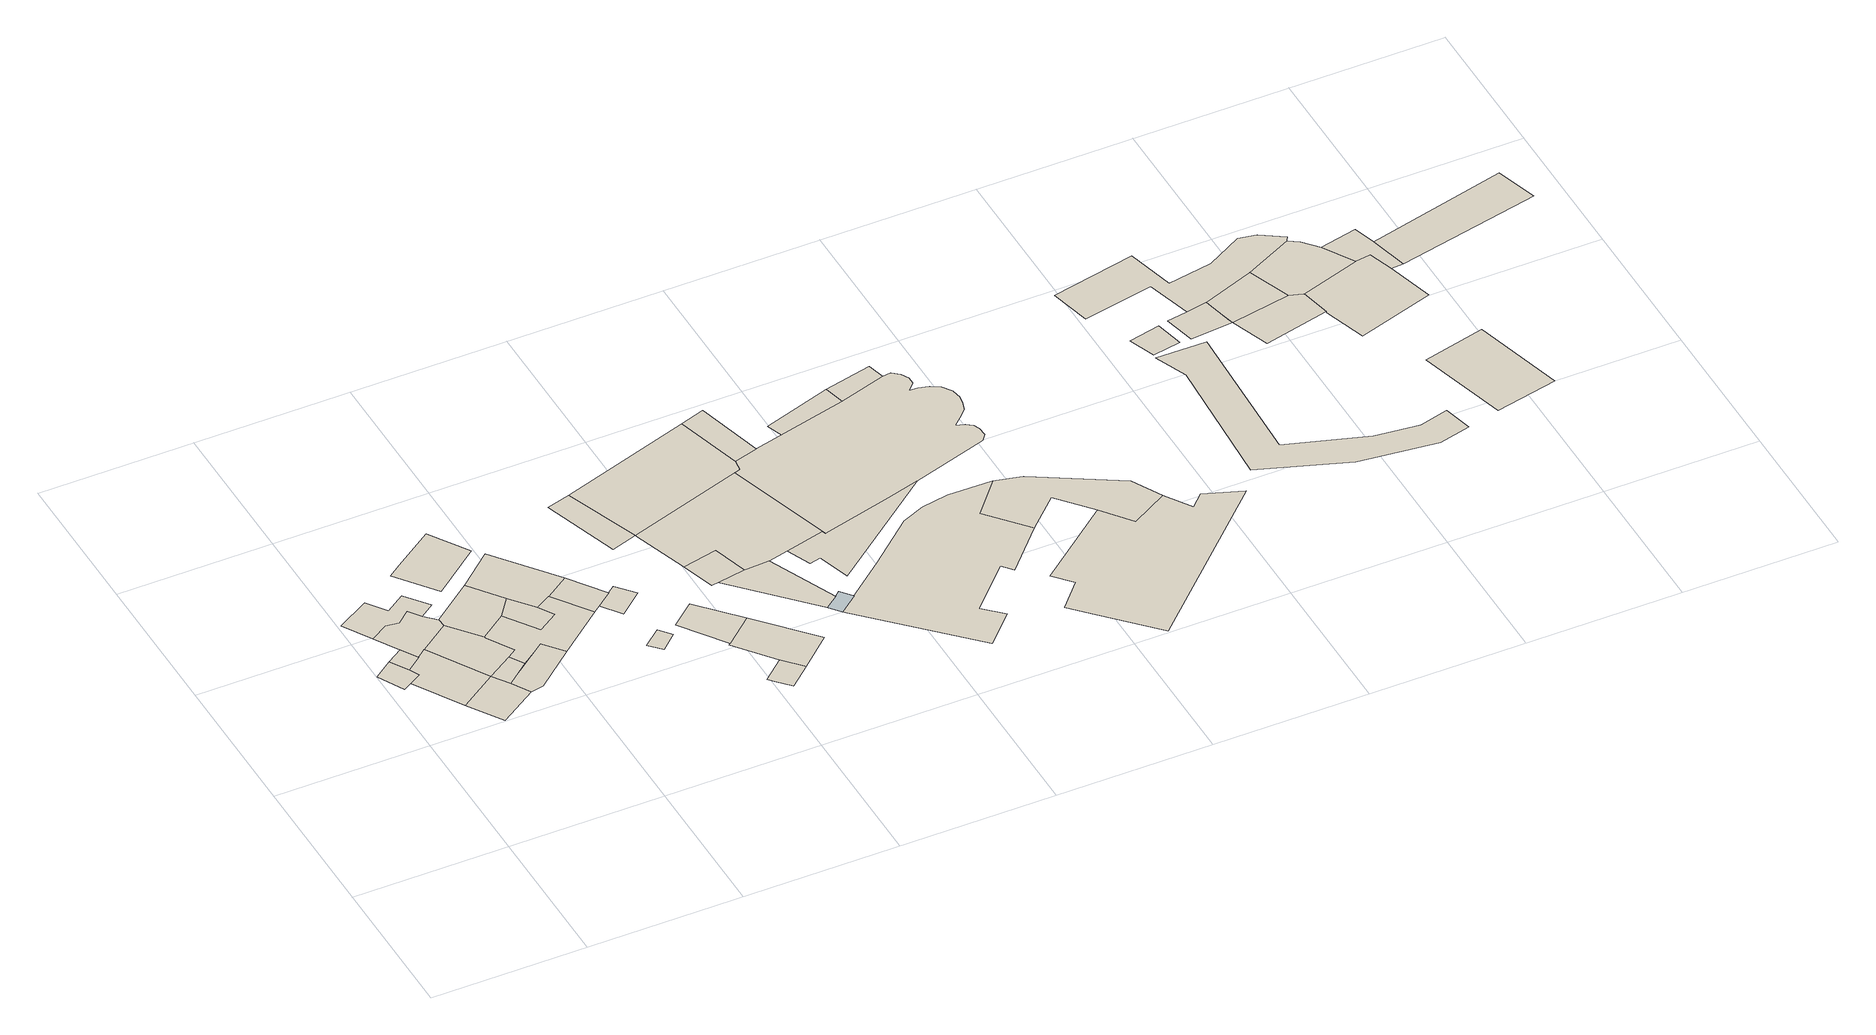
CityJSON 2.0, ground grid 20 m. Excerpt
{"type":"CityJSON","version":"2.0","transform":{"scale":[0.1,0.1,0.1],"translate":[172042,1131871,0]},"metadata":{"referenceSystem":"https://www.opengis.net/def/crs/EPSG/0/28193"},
"CityObjects":{
"building1":{"type":"Building","attributes":{"time":{"estimatedStart":{"year":1841},"estimatedEnd":{"year":1938}},"material":{"value":"dressed stone","sources":[{"name":"Amiran Atlas, sheet 11, map 4.2","type":"Secondary cartographic source"}],"paradata":{"author":"Beatrice Vaienti","date":"29-05-2023","version":0}},"numberOfFloors":{"value":"3","sources":[{"name":"Amiran Atlas, sheet 12, map 4.3","type":"Secondary cartographic source"}],"paradata":{"type":"user","author":"Beatrice Vaienti","date":"29-05-2023","comments":"In the atlas the value is \"1-3\", we have chosen a random value between 1 and 3 assigning a higher probability to 1 and 2 floors, respectively p=[0.35,0.35,0.3] for 1, 2, 3 floors","version":0}},"roof":{"type":{"value":"hip","paradata":{"type":"user","author":"Beatrice Vaienti","date":"29-05-2023","comments":"In the Atlas the value is reported is 'gabled (tiles)', however it is not clear whether it refers to a hip or a gable roof. Therefore we assigned a random value between the two.","version":0}}},"updatedGeometry":true},"geometry":[{"type":"MultiSurface","lod":"0","boundaries":[[[0,1,2,3,4,5]]]}]},
"building2":{"type":"Building","attributes":{"time":{"estimatedStart":{"year":1841},"estimatedEnd":{"year":1938}},"material":{"value":"dressed stone","sources":[{"name":"Amiran Atlas, sheet 11, map 4.2","type":"Secondary cartographic source"}],"paradata":{"author":"Beatrice Vaienti","date":"29-05-2023","version":0}},"numberOfFloors":{"value":"2","sources":[{"name":"Amiran Atlas, sheet 12, map 4.3","type":"Secondary cartographic source"}],"paradata":{"type":"user","author":"Beatrice Vaienti","date":"29-05-2023","comments":"In the atlas the value is \"1-3\", we have chosen a random value between 1 and 3 assigning a higher probability to 1 and 2 floors, respectively p=[0.35,0.35,0.3] for 1, 2, 3 floors","version":0}},"roof":{"type":{"value":"hip","paradata":{"type":"user","author":"Beatrice Vaienti","date":"29-05-2023","comments":"In the Atlas the value is reported is 'gabled (tiles)', however it is not clear whether it refers to a hip or a gable roof. Therefore we assigned a random value between the two.","version":0}}},"updatedGeometry":true},"geometry":[{"type":"MultiSurface","lod":"0","boundaries":[[[6,0,5,7]]]}]},
"building3":{"type":"Building","attributes":{"time":{"estimatedStart":{"year":1841},"estimatedEnd":{"year":1938}},"material":{"value":"dressed stone","sources":[{"name":"Amiran Atlas, sheet 11, map 4.2","type":"Secondary cartographic source"}],"paradata":{"author":"Beatrice Vaienti","date":"29-05-2023","version":0}},"numberOfFloors":{"value":"1","sources":[{"name":"Amiran Atlas, sheet 12, map 4.3","type":"Secondary cartographic source"}],"paradata":{"type":"user","author":"Beatrice Vaienti","date":"29-05-2023","comments":"In the atlas the value is \"1-3\", we have chosen a random value between 1 and 3 assigning a higher probability to 1 and 2 floors, respectively p=[0.35,0.35,0.3] for 1, 2, 3 floors","version":0}},"roof":{"type":{"value":"flat","paradata":{"type":"user","author":"Beatrice Vaienti","date":"29-05-2023","version":0}}},"updatedGeometry":true},"geometry":[{"type":"MultiSurface","lod":"0","boundaries":[[[3,8,9,10,7,5,4]]]}]},
"building4":{"type":"Building","attributes":{"time":{"estimatedStart":{"year":1841},"estimatedEnd":{"year":1938}},"material":{"value":"dressed stone","sources":[{"name":"Amiran Atlas, sheet 11, map 4.2","type":"Secondary cartographic source"}],"paradata":{"author":"Beatrice Vaienti","date":"29-05-2023","version":0}},"numberOfFloors":{"value":"1","sources":[{"name":"Amiran Atlas, sheet 12, map 4.3","type":"Secondary cartographic source"}],"paradata":{"type":"user","author":"Beatrice Vaienti","date":"29-05-2023","comments":"In the atlas the value is \"1-3\", we have chosen a random value between 1 and 3 assigning a higher probability to 1 and 2 floors, respectively p=[0.35,0.35,0.3] for 1, 2, 3 floors","version":0}},"roof":{"type":{"value":"domed","paradata":{"type":"user","author":"Beatrice Vaienti","date":"29-05-2023","version":0}}},"updatedGeometry":true},"geometry":[{"type":"MultiSurface","lod":"0","boundaries":[[[11,12,9,8,13]]]}]},
"building5":{"type":"Building","attributes":{"time":{"estimatedStart":{"year":1841},"estimatedEnd":{"year":1938}},"material":{"value":"dressed stone","sources":[{"name":"Amiran Atlas, sheet 11, map 4.2","type":"Secondary cartographic source"}],"paradata":{"author":"Beatrice Vaienti","date":"29-05-2023","version":0}},"numberOfFloors":{"value":"2","sources":[{"name":"Amiran Atlas, sheet 12, map 4.3","type":"Secondary cartographic source"}],"paradata":{"type":"user","author":"Beatrice Vaienti","date":"29-05-2023","comments":"In the atlas the value is \"1-3\", we have chosen a random value between 1 and 3 assigning a higher probability to 1 and 2 floors, respectively p=[0.35,0.35,0.3] for 1, 2, 3 floors","version":0}},"roof":{"type":{"value":"flat","paradata":{"type":"user","author":"Beatrice Vaienti","date":"29-05-2023","version":0}}},"updatedGeometry":true},"geometry":[{"type":"MultiSurface","lod":"0","boundaries":[[[14,15,6,7,10,16,17,18,19,20]]]}]},
"building6":{"type":"Building","attributes":{"time":{"estimatedStart":{"year":1841},"estimatedEnd":{"year":1938}},"material":{"value":"dressed stone","sources":[{"name":"Amiran Atlas, sheet 11, map 4.2","type":"Secondary cartographic source"}],"paradata":{"author":"Beatrice Vaienti","date":"29-05-2023","version":0}},"numberOfFloors":{"value":"3","sources":[{"name":"Amiran Atlas, sheet 12, map 4.3","type":"Secondary cartographic source"}],"paradata":{"type":"user","author":"Beatrice Vaienti","date":"29-05-2023","comments":"In the atlas the value is \"1-3\", we have chosen a random value between 1 and 3 assigning a higher probability to 1 and 2 floors, respectively p=[0.35,0.35,0.3] for 1, 2, 3 floors","version":0}},"roof":{"type":{"value":"flat","paradata":{"type":"user","author":"Beatrice Vaienti","date":"29-05-2023","version":0}}},"updatedGeometry":true},"geometry":[{"type":"MultiSurface","lod":"0","boundaries":[[[14,20,19,18,21,22,23,24,25,15]]]}]},
"building7":{"type":"Building","attributes":{"time":{"estimatedStart":{"year":1841},"estimatedEnd":{"year":1938}},"material":{"value":"dressed stone","sources":[{"name":"Amiran Atlas, sheet 11, map 4.2","type":"Secondary cartographic source"}],"paradata":{"author":"Beatrice Vaienti","date":"29-05-2023","version":0}},"numberOfFloors":{"value":"1","sources":[{"name":"Amiran Atlas, sheet 12, map 4.3","type":"Secondary cartographic source"}],"paradata":{"type":"user","author":"Beatrice Vaienti","date":"29-05-2023","comments":"In the atlas the value is \"1-3\", we have chosen a random value between 1 and 3 assigning a higher probability to 1 and 2 floors, respectively p=[0.35,0.35,0.3] for 1, 2, 3 floors","version":0}},"roof":{"type":{"value":"flat","paradata":{"type":"user","author":"Beatrice Vaienti","date":"29-05-2023","version":0}}},"updatedGeometry":true},"geometry":[{"type":"MultiSurface","lod":"0","boundaries":[[[26,16,10,9,27,28,29]]]}]},
"building8":{"type":"Building","attributes":{"time":{"estimatedStart":{"year":1841},"estimatedEnd":{"year":1938}},"material":{"value":"dressed stone","sources":[{"name":"Amiran Atlas, sheet 11, map 4.2","type":"Secondary cartographic source"}],"paradata":{"author":"Beatrice Vaienti","date":"29-05-2023","version":0}},"numberOfFloors":{"value":"2","sources":[{"name":"Amiran Atlas, sheet 12, map 4.3","type":"Secondary cartographic source"}],"paradata":{"type":"user","author":"Beatrice Vaienti","date":"29-05-2023","comments":"In the atlas the value is \"1-3\", we have chosen a random value between 1 and 3 assigning a higher probability to 1 and 2 floors, respectively p=[0.35,0.35,0.3] for 1, 2, 3 floors","version":0}},"roof":{"type":{"value":"gable","paradata":{"type":"user","author":"Beatrice Vaienti","date":"29-05-2023","comments":"In the Atlas the value is reported is 'gabled (tiles)', however it is not clear whether it refers to a hip or a gable roof. Therefore we assigned a random value between the two.","version":0}}},"updatedGeometry":true},"geometry":[{"type":"MultiSurface","lod":"0","boundaries":[[[27,9,12,30]]]}]},
"building9":{"type":"Building","attributes":{"time":{"estimatedStart":{"year":1841},"estimatedEnd":{"year":1938}},"material":{"value":"dressed stone","sources":[{"name":"Amiran Atlas, sheet 11, map 4.2","type":"Secondary cartographic source"}],"paradata":{"author":"Beatrice Vaienti","date":"29-05-2023","version":0}},"numberOfFloors":{"value":"3","sources":[{"name":"Amiran Atlas, sheet 12, map 4.3","type":"Secondary cartographic source"}],"paradata":{"type":"user","author":"Beatrice Vaienti","date":"29-05-2023","comments":"In the atlas the value is \"1-3\", we have chosen a random value between 1 and 3 assigning a higher probability to 1 and 2 floors, respectively p=[0.35,0.35,0.3] for 1, 2, 3 floors","version":0}},"roof":{"type":{"value":"flat","paradata":{"type":"user","author":"Beatrice Vaienti","date":"29-05-2023","version":0}}},"updatedGeometry":true},"geometry":[{"type":"MultiSurface","lod":"0","boundaries":[[[31,12,11,32,33]]]}]},
"building10":{"type":"Building","attributes":{"time":{"estimatedStart":{"year":1841},"estimatedEnd":{"year":1938}},"material":{"value":"dressed stone","sources":[{"name":"Amiran Atlas, sheet 11, map 4.2","type":"Secondary cartographic source"}],"paradata":{"author":"Beatrice Vaienti","date":"29-05-2023","version":0}},"numberOfFloors":{"value":"3","sources":[{"name":"Amiran Atlas, sheet 12, map 4.3","type":"Secondary cartographic source"}],"paradata":{"type":"user","author":"Beatrice Vaienti","date":"29-05-2023","comments":"In the atlas the value is \"1-3\", we have chosen a random value between 1 and 3 assigning a higher probability to 1 and 2 floors, respectively p=[0.35,0.35,0.3] for 1, 2, 3 floors","version":0}},"roof":{"type":{"value":"flat","paradata":{"type":"user","author":"Beatrice Vaienti","date":"29-05-2023","version":0}}},"updatedGeometry":true},"geometry":[{"type":"MultiSurface","lod":"0","boundaries":[[[26,34,35,36,17,16]]]}]},
"building11":{"type":"Building","attributes":{"time":{"estimatedStart":{"year":1841},"estimatedEnd":{"year":1938}},"material":{"value":"dressed stone","sources":[{"name":"Amiran Atlas, sheet 11, map 4.2","type":"Secondary cartographic source"}],"paradata":{"author":"Beatrice Vaienti","date":"29-05-2023","version":0}},"numberOfFloors":{"value":"1","sources":[{"name":"Amiran Atlas, sheet 12, map 4.3","type":"Secondary cartographic source"}],"paradata":{"type":"user","author":"Beatrice Vaienti","date":"29-05-2023","comments":"In the atlas the value is \"1-3\", we have chosen a random value between 1 and 3 assigning a higher probability to 1 and 2 floors, respectively p=[0.35,0.35,0.3] for 1, 2, 3 floors","version":0}},"roof":{"type":{"value":"flat","paradata":{"type":"user","author":"Beatrice Vaienti","date":"29-05-2023","version":0}}},"updatedGeometry":true},"geometry":[{"type":"MultiSurface","lod":"0","boundaries":[[[37,38,39,40,41]]]}]},
"building12":{"type":"Building","attributes":{"time":{"estimatedStart":{"year":1841},"estimatedEnd":{"year":1938}},"material":{"value":"dressed stone","sources":[{"name":"Amiran Atlas, sheet 11, map 4.2","type":"Secondary cartographic source"}],"paradata":{"author":"Beatrice Vaienti","date":"29-05-2023","version":0}},"numberOfFloors":{"value":"3","sources":[{"name":"Amiran Atlas, sheet 12, map 4.3","type":"Secondary cartographic source"}],"paradata":{"type":"user","author":"Beatrice Vaienti","date":"29-05-2023","comments":"In the atlas the value is \"1-3\", we have chosen a random value between 1 and 3 assigning a higher probability to 1 and 2 floors, respectively p=[0.35,0.35,0.3] for 1, 2, 3 floors","version":0}},"roof":{"type":{"value":"flat","paradata":{"type":"user","author":"Beatrice Vaienti","date":"29-05-2023","version":0}}},"updatedGeometry":true},"geometry":[{"type":"MultiSurface","lod":"0","boundaries":[[[42,43,34,26,29,28,27,30,31,33,44,45,46]]]}]},
"building13":{"type":"Building","attributes":{"time":{"estimatedStart":{"year":1841},"estimatedEnd":{"year":1938}},"material":{"value":"dressed stone","sources":[{"name":"Amiran Atlas, sheet 11, map 4.2","type":"Secondary cartographic source"}],"paradata":{"author":"Beatrice Vaienti","date":"29-05-2023","version":0}},"numberOfFloors":{"value":"3","sources":[{"name":"Amiran Atlas, sheet 12, map 4.3","type":"Secondary cartographic source"}],"paradata":{"type":"user","author":"Beatrice Vaienti","date":"29-05-2023","comments":"In the atlas the value is \"1-3\", we have chosen a random value between 1 and 3 assigning a higher probability to 1 and 2 floors, respectively p=[0.35,0.35,0.3] for 1, 2, 3 floors","version":0}},"roof":{"type":{"value":"gable","paradata":{"type":"user","author":"Beatrice Vaienti","date":"29-05-2023","comments":"In the Atlas the value is reported is 'gabled (tiles)', however it is not clear whether it refers to a hip or a gable roof. Therefore we assigned a random value between the two.","version":0}}},"updatedGeometry":true},"geometry":[{"type":"MultiSurface","lod":"0","boundaries":[[[46,35,34,43,42]]]}]},
"building14":{"type":"Building","attributes":{"time":{"estimatedStart":{"year":1841},"estimatedEnd":{"year":1938}},"material":{"value":"dressed stone","sources":[{"name":"Amiran Atlas, sheet 11, map 4.2","type":"Secondary cartographic source"}],"paradata":{"author":"Beatrice Vaienti","date":"29-05-2023","version":0}},"numberOfFloors":{"value":"3","sources":[{"name":"Amiran Atlas, sheet 12, map 4.3","type":"Secondary cartographic source"}],"paradata":{"type":"user","author":"Beatrice Vaienti","date":"29-05-2023","comments":"In the atlas the value is \"1-3\", we have chosen a random value between 1 and 3 assigning a higher probability to 1 and 2 floors, respectively p=[0.35,0.35,0.3] for 1, 2, 3 floors","version":0}},"roof":{"type":{"value":"gable","paradata":{"type":"user","author":"Beatrice Vaienti","date":"29-05-2023","comments":"In the Atlas the value is reported is 'gabled (tiles)', however it is not clear whether it refers to a hip or a gable roof. Therefore we assigned a random value between the two.","version":0}}},"updatedGeometry":true},"geometry":[{"type":"MultiSurface","lod":"0","boundaries":[[[45,47,48,36,35,46]]]}]},
"building15":{"type":"Building","attributes":{"time":{"estimatedStart":{"year":1841},"estimatedEnd":{"year":1938}},"material":{"value":"dressed stone","sources":[{"name":"Amiran Atlas, sheet 11, map 4.2","type":"Secondary cartographic source"}],"paradata":{"author":"Beatrice Vaienti","date":"29-05-2023","version":0}},"numberOfFloors":{"value":"1","sources":[{"name":"Amiran Atlas, sheet 12, map 4.3","type":"Secondary cartographic source"}],"paradata":{"type":"user","author":"Beatrice Vaienti","date":"29-05-2023","comments":"In the atlas the value is \"1-3\", we have chosen a random value between 1 and 3 assigning a higher probability to 1 and 2 floors, respectively p=[0.35,0.35,0.3] for 1, 2, 3 floors","version":0}},"roof":{"type":{"value":"domed","paradata":{"type":"user","author":"Beatrice Vaienti","date":"29-05-2023","version":0}}},"updatedGeometry":true},"geometry":[{"type":"MultiSurface","lod":"0","boundaries":[[[47,45,44,49]]]}]},
"building16":{"type":"Building","attributes":{"time":{"estimatedStart":{"year":1841},"estimatedEnd":{"year":1938}},"material":{"value":"dressed stone","sources":[{"name":"Amiran Atlas, sheet 11, map 4.2","type":"Secondary cartographic source"}],"paradata":{"author":"Beatrice Vaienti","date":"29-05-2023","version":0}},"numberOfFloors":{"value":"2","sources":[{"name":"Amiran Atlas, sheet 12, map 4.3","type":"Secondary cartographic source"}],"paradata":{"type":"user","author":"Beatrice Vaienti","date":"29-05-2023","comments":"In the atlas the value is \"1-3\", we have chosen a random value between 1 and 3 assigning a higher probability to 1 and 2 floors, respectively p=[0.35,0.35,0.3] for 1, 2, 3 floors","version":0}},"roof":{"type":{"value":"domed","paradata":{"type":"user","author":"Beatrice Vaienti","date":"29-05-2023","version":0}}},"updatedGeometry":true},"geometry":[{"type":"MultiSurface","lod":"0","boundaries":[[[50,51,52,53]]]}]},
"building17":{"type":"Building","attributes":{"time":{"estimatedStart":{"year":1841},"estimatedEnd":{"year":1938}},"material":{"value":"dressed stone","sources":[{"name":"Amiran Atlas, sheet 11, map 4.2","type":"Secondary cartographic source"}],"paradata":{"author":"Beatrice Vaienti","date":"29-05-2023","version":0}},"numberOfFloors":{"value":"3","sources":[{"name":"Amiran Atlas, sheet 12, map 4.3","type":"Secondary cartographic source"}],"paradata":{"type":"user","author":"Beatrice Vaienti","date":"29-05-2023","comments":"In the atlas the value is \"1-3\", we have chosen a random value between 1 and 3 assigning a higher probability to 1 and 2 floors, respectively p=[0.35,0.35,0.3] for 1, 2, 3 floors","version":0}},"roof":{"type":{"value":"domed","paradata":{"type":"user","author":"Beatrice Vaienti","date":"29-05-2023","version":0}}},"updatedGeometry":true},"geometry":[{"type":"MultiSurface","lod":"0","boundaries":[[[54,49,55,56,57]]]}]},
"building18":{"type":"Building","attributes":{"time":{"estimatedStart":{"year":1841},"estimatedEnd":{"year":1938}},"material":{"value":"dressed stone","sources":[{"name":"Amiran Atlas, sheet 11, map 4.2","type":"Secondary cartographic source"}],"paradata":{"author":"Beatrice Vaienti","date":"29-05-2023","version":0}},"numberOfFloors":{"value":"1","sources":[{"name":"Amiran Atlas, sheet 12, map 4.3","type":"Secondary cartographic source"}],"paradata":{"type":"user","author":"Beatrice Vaienti","date":"29-05-2023","comments":"In the atlas the value is \"1-3\", we have chosen a random value between 1 and 3 assigning a higher probability to 1 and 2 floors, respectively p=[0.35,0.35,0.3] for 1, 2, 3 floors","version":0}},"roof":{"type":{"value":"domed","paradata":{"type":"user","author":"Beatrice Vaienti","date":"29-05-2023","version":0}}},"updatedGeometry":true},"geometry":[{"type":"MultiSurface","lod":"0","boundaries":[[[58,59,60,61]]]}]},
"building19":{"type":"Building","attributes":{"time":{"estimatedStart":{"year":1841},"estimatedEnd":{"year":1938}},"material":{"value":"dressed stone","sources":[{"name":"Amiran Atlas, sheet 11, map 4.2","type":"Secondary cartographic source"}],"paradata":{"author":"Beatrice Vaienti","date":"29-05-2023","version":0}},"numberOfFloors":{"value":"3","sources":[{"name":"Amiran Atlas, sheet 12, map 4.3","type":"Secondary cartographic source"}],"paradata":{"type":"user","author":"Beatrice Vaienti","date":"29-05-2023","comments":"In the atlas the value is \"1-3\", we have chosen a random value between 1 and 3 assigning a higher probability to 1 and 2 floors, respectively p=[0.35,0.35,0.3] for 1, 2, 3 floors","version":0}},"roof":{"type":{"value":"domed","paradata":{"type":"user","author":"Beatrice Vaienti","date":"29-05-2023","version":0}}},"updatedGeometry":true},"geometry":[{"type":"MultiSurface","lod":"0","boundaries":[[[62,63,64,65,66]]]}]},
"building20":{"type":"Building","attributes":{"time":{"estimatedStart":{"year":1841},"estimatedEnd":{"year":1938}},"material":{"paradata":{"version":0}},"numberOfFloors":{"value":"3","sources":[{"name":"Amiran Atlas, sheet 12, map 4.3","type":"Secondary cartographic source"}],"paradata":{"type":"user","author":"Beatrice Vaienti","date":"29-05-2023","comments":"In the atlas the value is \"1-3\", we have chosen a random value between 1 and 3 assigning a higher probability to 1 and 2 floors, respectively p=[0.35,0.35,0.3] for 1, 2, 3 floors","version":0}},"roof":{"type":{"value":"flat","paradata":{"type":"user","author":"Beatrice Vaienti","date":"29-05-2023","version":0}}},"updatedGeometry":true},"geometry":[{"type":"MultiSurface","lod":"0","boundaries":[[[67,68,69,70]]]}]},
"building21":{"type":"Building","attributes":{"time":{"estimatedStart":{"year":1841},"estimatedEnd":{"year":1938}},"material":{"value":"dressed stone","sources":[{"name":"Amiran Atlas, sheet 11, map 4.2","type":"Secondary cartographic source"}],"paradata":{"author":"Beatrice Vaienti","date":"29-05-2023","version":0}},"numberOfFloors":{"value":"1","sources":[{"name":"Amiran Atlas, sheet 12, map 4.3","type":"Secondary cartographic source"}],"paradata":{"type":"user","author":"Beatrice Vaienti","date":"29-05-2023","comments":"In the atlas the value is \"1-3\", we have chosen a random value between 1 and 3 assigning a higher probability to 1 and 2 floors, respectively p=[0.35,0.35,0.3] for 1, 2, 3 floors","version":0}},"roof":{"type":{"value":"domed","paradata":{"type":"user","author":"Beatrice Vaienti","date":"29-05-2023","version":0}}},"updatedGeometry":true},"geometry":[{"type":"MultiSurface","lod":"0","boundaries":[[[71,59,58,72,65,64]]]}]},
"building22":{"type":"Building","attributes":{"time":{"estimatedStart":{"year":1841},"estimatedEnd":{"year":1938}},"material":{"value":"dressed stone","sources":[{"name":"Amiran Atlas, sheet 11, map 4.2","type":"Secondary cartographic source"}],"paradata":{"author":"Beatrice Vaienti","date":"29-05-2023","version":0}},"numberOfFloors":{"value":"1","sources":[{"name":"Amiran Atlas, sheet 12, map 4.3","type":"Secondary cartographic source"}],"paradata":{"type":"user","author":"Beatrice Vaienti","date":"29-05-2023","comments":"In the atlas the value is \"1-3\", we have chosen a random value between 1 and 3 assigning a higher probability to 1 and 2 floors, respectively p=[0.35,0.35,0.3] for 1, 2, 3 floors","version":0}},"roof":{"type":{"value":"flat","paradata":{"type":"user","author":"Beatrice Vaienti","date":"29-05-2023","version":0}}},"updatedGeometry":true},"geometry":[{"type":"MultiSurface","lod":"0","boundaries":[[[73,74,75,76,77]]]}]},
"building23":{"type":"Building","attributes":{"time":{"estimatedStart":{"year":1841},"estimatedEnd":{"year":1938}},"material":{"value":"dressed stone","sources":[{"name":"Amiran Atlas, sheet 11, map 4.2","type":"Secondary cartographic source"}],"paradata":{"author":"Beatrice Vaienti","date":"29-05-2023","version":0}},"numberOfFloors":{"value":"1","sources":[{"name":"Amiran Atlas, sheet 12, map 4.3","type":"Secondary cartographic source"}],"paradata":{"type":"user","author":"Beatrice Vaienti","date":"29-05-2023","comments":"In the atlas the value is \"1-3\", we have chosen a random value between 1 and 3 assigning a higher probability to 1 and 2 floors, respectively p=[0.35,0.35,0.3] for 1, 2, 3 floors","version":0}},"roof":{"type":{"value":"flat","paradata":{"type":"user","author":"Beatrice Vaienti","date":"29-05-2023","version":0}}},"updatedGeometry":true},"geometry":[{"type":"MultiSurface","lod":"0","boundaries":[[[76,75,78,79,80,81]]]}]},
"building24":{"type":"Building","attributes":{"time":{"estimatedStart":{"year":1841},"estimatedEnd":{"year":1938}},"material":{"paradata":{"version":0}},"numberOfFloors":{"value":"3","sources":[{"name":"Amiran Atlas, sheet 12, map 4.3","type":"Secondary cartographic source"}],"paradata":{"type":"user","author":"Beatrice Vaienti","date":"29-05-2023","comments":"In the atlas the value is \"1-3\", we have chosen a random value between 1 and 3 assigning a higher probability to 1 and 2 floors, respectively p=[0.35,0.35,0.3] for 1, 2, 3 floors","version":0}},"roof":{"type":{"value":"flat","paradata":{"type":"user","author":"Beatrice Vaienti","date":"29-05-2023","version":0}}},"updatedGeometry":true},"geometry":[{"type":"MultiSurface","lod":"0","boundaries":[[[68,67,82,83,84]]]}]},
"building25":{"type":"Building","attributes":{"time":{"estimatedStart":{"year":1841},"estimatedEnd":{"year":1938}},"material":{"value":"dressed stone","sources":[{"name":"Amiran Atlas, sheet 11, map 4.2","type":"Secondary cartographic source"}],"paradata":{"author":"Beatrice Vaienti","date":"29-05-2023","version":0}},"numberOfFloors":{"value":"3","sources":[{"name":"Amiran Atlas, sheet 12, map 4.3","type":"Secondary cartographic source"}],"paradata":{"type":"user","author":"Beatrice Vaienti","date":"29-05-2023","comments":"In the atlas the value is \"1-3\", we have chosen a random value between 1 and 3 assigning a higher probability to 1 and 2 floors, respectively p=[0.35,0.35,0.3] for 1, 2, 3 floors","version":0}},"roof":{"type":{"value":"flat","paradata":{"type":"user","author":"Beatrice Vaienti","date":"29-05-2023","version":0}}},"updatedGeometry":true},"geometry":[{"type":"MultiSurface","lod":"0","boundaries":[[[80,85,86,87,88,82,67,73,77,76,81]]]}]},
"object1":{"type":"GenericCityObject","attributes":{"time":{"estimatedStart":{"year":1841},"estimatedEnd":{"year":1938}},"material":{"paradata":{"version":0}},"numberOfFloors":{"value":"3","sources":[{"name":"Amiran Atlas, sheet 12, map 4.3","type":"Secondary cartographic source"}],"paradata":{"type":"user","author":"Beatrice Vaienti","date":"29-05-2023","comments":"In the atlas the value is \"1-3\", we have chosen a random value between 1 and 3 assigning a higher probability to 1 and 2 floors, respectively p=[0.35,0.35,0.3] for 1, 2, 3 floors","version":0}},"roof":{"type":{"value":"hip","paradata":{"type":"predicted","date":"05-06-2023","comments":"Random Forest Classifier","version":0}}},"updatedGeometry":true},"geometry":[{"type":"MultiSurface","lod":"0","boundaries":[[[89,90,91,79,78]]]}]},
"building26":{"type":"Building","attributes":{"time":{"estimatedStart":{"year":1841},"estimatedEnd":{"year":1938}},"material":{"paradata":{"version":0}},"numberOfFloors":{"value":"1","sources":[{"name":"Amiran Atlas, sheet 12, map 4.3","type":"Secondary cartographic source"}],"paradata":{"type":"user","author":"Beatrice Vaienti","date":"29-05-2023","comments":"In the atlas the value is \"1-3\", we have chosen a random value between 1 and 3 assigning a higher probability to 1 and 2 floors, respectively p=[0.35,0.35,0.3] for 1, 2, 3 floors","version":0}},"roof":{"type":{"value":"flat","paradata":{"type":"predicted","date":"05-06-2023","comments":"Random Forest Classifier","version":0}}},"updatedGeometry":true},"geometry":[{"type":"MultiSurface","lod":"0","boundaries":[[[84,83,92,93]]]}]},
"building27":{"type":"Building","attributes":{"time":{"estimatedStart":{"year":1841},"estimatedEnd":{"year":1938}},"material":{"value":"dressed stone","sources":[{"name":"Amiran Atlas, sheet 11, map 4.2","type":"Secondary cartographic source"}],"paradata":{"author":"Beatrice Vaienti","date":"29-05-2023","version":0}},"numberOfFloors":{"value":"2","sources":[{"name":"Amiran Atlas, sheet 12, map 4.3","type":"Secondary cartographic source"}],"paradata":{"type":"user","author":"Beatrice Vaienti","date":"29-05-2023","comments":"In the atlas the value is \"1-3\", we have chosen a random value between 1 and 3 assigning a higher probability to 1 and 2 floors, respectively p=[0.35,0.35,0.3] for 1, 2, 3 floors","version":0}},"roof":{"type":{"value":"flat","paradata":{"type":"user","author":"Beatrice Vaienti","date":"29-05-2023","version":0}}},"updatedGeometry":true},"geometry":[{"type":"MultiSurface","lod":"0","boundaries":[[[87,86,85,94,95,96,97,98]]]}]},
"building28":{"type":"Building","attributes":{"time":{"estimatedStart":{"year":1841},"estimatedEnd":{"year":1938}},"material":{"value":"dressed stone","sources":[{"name":"Amiran Atlas, sheet 11, map 4.2","type":"Secondary cartographic source"}],"paradata":{"author":"Beatrice Vaienti","date":"29-05-2023","version":0}},"numberOfFloors":{"value":"3","sources":[{"name":"Amiran Atlas, sheet 12, map 4.3","type":"Secondary cartographic source"}],"paradata":{"type":"user","author":"Beatrice Vaienti","date":"29-05-2023","comments":"In the atlas the value is \"1-3\", we have chosen a random value between 1 and 3 assigning a higher probability to 1 and 2 floors, respectively p=[0.35,0.35,0.3] for 1, 2, 3 floors","version":0}},"roof":{"type":{"value":"flat","paradata":{"type":"user","author":"Beatrice Vaienti","date":"29-05-2023","version":0}}},"updatedGeometry":true},"geometry":[{"type":"MultiSurface","lod":"0","boundaries":[[[99,100,101,102,103,104,105,106,107,108,109,110,89]]]}]},
"building29":{"type":"Building","attributes":{"time":{"estimatedStart":{"year":1841},"estimatedEnd":{"year":1938}},"material":{"value":"dressed stone","sources":[{"name":"Amiran Atlas, sheet 11, map 4.2","type":"Secondary cartographic source"}],"paradata":{"author":"Beatrice Vaienti","date":"29-05-2023","version":0}},"numberOfFloors":{"value":"1","sources":[{"name":"Amiran Atlas, sheet 12, map 4.3","type":"Secondary cartographic source"}],"paradata":{"type":"user","author":"Beatrice Vaienti","date":"29-05-2023","comments":"In the atlas the value is \"1-3\", we have chosen a random value between 1 and 3 assigning a higher probability to 1 and 2 floors, respectively p=[0.35,0.35,0.3] for 1, 2, 3 floors","version":0}},"roof":{"type":{"value":"flat","paradata":{"type":"user","author":"Beatrice Vaienti","date":"29-05-2023","version":0}}},"updatedGeometry":true},"geometry":[{"type":"MultiSurface","lod":"0","boundaries":[[[111,92,83,82,88,87,98,97,112,113,114,115,116,117,118,119,120,121,122,123,124,125,126,127,128,129,130,131]]]}]},
"building30":{"type":"Building","attributes":{"time":{"estimatedStart":{"year":1841},"estimatedEnd":{"year":1938}},"material":{"paradata":{"version":0}},"numberOfFloors":{"value":"1","sources":[{"name":"Amiran Atlas, sheet 12, map 4.3","type":"Secondary cartographic source"}],"paradata":{"type":"user","author":"Beatrice Vaienti","date":"29-05-2023","comments":"In the atlas the value is \"1-3\", we have chosen a random value between 1 and 3 assigning a higher probability to 1 and 2 floors, respectively p=[0.35,0.35,0.3] for 1, 2, 3 floors","version":0}},"roof":{"type":{"value":"flat","paradata":{"type":"predicted","date":"05-06-2023","comments":"Random Forest Classifier","version":0}}},"updatedGeometry":true},"geometry":[{"type":"MultiSurface","lod":"0","boundaries":[[[132,133,111,134]]]}]},
"building31":{"type":"Building","attributes":{"time":{"estimatedStart":{"year":1841},"estimatedEnd":{"year":1938}},"material":{"paradata":{"version":0}},"numberOfFloors":{"value":"1","sources":[{"name":"Amiran Atlas, sheet 12, map 4.3","type":"Secondary cartographic source"}],"paradata":{"type":"user","author":"Beatrice Vaienti","date":"29-05-2023","comments":"In the atlas the value is \"1-3\", we have chosen a random value between 1 and 3 assigning a higher probability to 1 and 2 floors, respectively p=[0.35,0.35,0.3] for 1, 2, 3 floors","version":0}},"roof":{"type":{"value":"flat","paradata":{"type":"user","author":"Beatrice Vaienti","date":"29-05-2023","version":0}}},"updatedGeometry":true},"geometry":[{"type":"MultiSurface","lod":"0","boundaries":[[[134,111,131,135]]]}]},
"building32":{"type":"Building","attributes":{"time":{"estimatedStart":{"year":1841},"estimatedEnd":{"year":1938}},"material":{"value":"dressed stone","sources":[{"name":"Amiran Atlas, sheet 11, map 4.2","type":"Secondary cartographic source"}],"paradata":{"author":"Beatrice Vaienti","date":"29-05-2023","version":0}},"numberOfFloors":{"value":"3","sources":[{"name":"Amiran Atlas, sheet 12, map 4.3","type":"Secondary cartographic source"}],"paradata":{"type":"user","author":"Beatrice Vaienti","date":"29-05-2023","comments":"In the atlas the value is \"1-3\", we have chosen a random value between 1 and 3 assigning a higher probability to 1 and 2 floors, respectively p=[0.35,0.35,0.3] for 1, 2, 3 floors","version":0}},"roof":{"type":{"value":"flat","paradata":{"type":"user","author":"Beatrice Vaienti","date":"29-05-2023","version":0}}},"updatedGeometry":true},"geometry":[{"type":"MultiSurface","lod":"0","boundaries":[[[105,104,136,137,138,139,140,141,106]]]}]},
"building33":{"type":"Building","attributes":{"time":{"estimatedStart":{"year":1841},"estimatedEnd":{"year":1938}},"material":{"value":"dressed stone","sources":[{"name":"Amiran Atlas, sheet 11, map 4.2","type":"Secondary cartographic source"}],"paradata":{"author":"Beatrice Vaienti","date":"29-05-2023","version":0}},"numberOfFloors":{"value":"2","sources":[{"name":"Amiran Atlas, sheet 12, map 4.3","type":"Secondary cartographic source"}],"paradata":{"type":"user","author":"Beatrice Vaienti","date":"29-05-2023","comments":"In the atlas the value is \"1-3\", we have chosen a random value between 1 and 3 assigning a higher probability to 1 and 2 floors, respectively p=[0.35,0.35,0.3] for 1, 2, 3 floors","version":0}},"roof":{"type":{"value":"flat","paradata":{"type":"user","author":"Beatrice Vaienti","date":"29-05-2023","version":0}}},"updatedGeometry":true},"geometry":[{"type":"MultiSurface","lod":"0","boundaries":[[[142,139,138,137,143,144,145,146,147,148,149]]]}]},
"building34":{"type":"Building","attributes":{"time":{"estimatedStart":{"year":1841},"estimatedEnd":{"year":1938}},"material":{"value":"dressed stone","sources":[{"name":"Amiran Atlas, sheet 11, map 4.2","type":"Secondary cartographic source"}],"paradata":{"author":"Beatrice Vaienti","date":"29-05-2023","version":0}},"numberOfFloors":{"value":"2","paradata":{"type":"predicted","date":"05-06-2023","comments":"Random Forest Classifier","version":0}},"roof":{"type":{"value":"flat","paradata":{"type":"user","author":"Beatrice Vaienti","date":"29-05-2023","version":0}}},"updatedGeometry":true},"geometry":[{"type":"MultiSurface","lod":"0","boundaries":[[[150,151,152,153]]]}]},
"building35":{"type":"Building","attributes":{"time":{"estimatedStart":{"year":1841},"estimatedEnd":{"year":1938}},"material":{"value":"dressed stone","sources":[{"name":"Amiran Atlas, sheet 11, map 4.2","type":"Secondary cartographic source"}],"paradata":{"author":"Beatrice Vaienti","date":"29-05-2023","version":0}},"numberOfFloors":{"value":"2","sources":[{"name":"Amiran Atlas, sheet 12, map 4.3","type":"Secondary cartographic source"}],"paradata":{"type":"user","author":"Beatrice Vaienti","date":"29-05-2023","comments":"In the atlas the value is \"1-3\", we have chosen a random value between 1 and 3 assigning a higher probability to 1 and 2 floors, respectively p=[0.35,0.35,0.3] for 1, 2, 3 floors","version":0}},"roof":{"type":{"value":"flat","paradata":{"type":"user","author":"Beatrice Vaienti","date":"29-05-2023","version":0}}},"updatedGeometry":true},"geometry":[{"type":"MultiSurface","lod":"0","boundaries":[[[154,155,156,157,158,159]]]}]},
"building36":{"type":"Building","attributes":{"time":{"estimatedStart":{"year":1841},"estimatedEnd":{"year":1938}},"material":{"value":"dressed stone","sources":[{"name":"Amiran Atlas, sheet 11, map 4.2","type":"Secondary cartographic source"}],"paradata":{"author":"Beatrice Vaienti","date":"29-05-2023","version":0}},"numberOfFloors":{"value":"2","sources":[{"name":"Amiran Atlas, sheet 12, map 4.3","type":"Secondary cartographic source"}],"paradata":{"type":"user","author":"Beatrice Vaienti","date":"29-05-2023","comments":"In the atlas the value is \"1-3\", we have chosen a random value between 1 and 3 assigning a higher probability to 1 and 2 floors, respectively p=[0.35,0.35,0.3] for 1, 2, 3 floors","version":0}},"roof":{"type":{"value":"flat","paradata":{"type":"user","author":"Beatrice Vaienti","date":"29-05-2023","version":0}}},"updatedGeometry":true},"geometry":[{"type":"MultiSurface","lod":"0","boundaries":[[[160,161,162,163,164,165,166,167,168,169,170]]]}]},
"building37":{"type":"Building","attributes":{"time":{"estimatedStart":{"year":1841},"estimatedEnd":{"year":1938}},"material":{"value":"dressed stone","sources":[{"name":"Amiran Atlas, sheet 11, map 4.2","type":"Secondary cartographic source"}],"paradata":{"author":"Beatrice Vaienti","date":"29-05-2023","version":0}},"numberOfFloors":{"value":"1","sources":[{"name":"Amiran Atlas, sheet 12, map 4.3","type":"Secondary cartographic source"}],"paradata":{"type":"user","author":"Beatrice Vaienti","date":"29-05-2023","comments":"In the atlas the value is \"1-3\", we have chosen a random value between 1 and 3 assigning a higher probability to 1 and 2 floors, respectively p=[0.35,0.35,0.3] for 1, 2, 3 floors","version":0}},"roof":{"type":{"value":"flat","paradata":{"type":"user","author":"Beatrice Vaienti","date":"29-05-2023","version":0}}},"updatedGeometry":true},"geometry":[{"type":"MultiSurface","lod":"0","boundaries":[[[159,171,172,173,174,175,176,177,178,179,180,181,154]]]}]},
"building38":{"type":"Building","attributes":{"time":{"estimatedStart":{"year":1841},"estimatedEnd":{"year":1938}},"material":{"value":"dressed stone","sources":[{"name":"Amiran Atlas, sheet 11, map 4.2","type":"Secondary cartographic source"}],"paradata":{"author":"Beatrice Vaienti","date":"29-05-2023","version":0}},"numberOfFloors":{"value":"3","sources":[{"name":"Amiran Atlas, sheet 12, map 4.3","type":"Secondary cartographic source"}],"paradata":{"type":"user","author":"Beatrice Vaienti","date":"29-05-2023","comments":"In the atlas the value is \"1-3\", we have chosen a random value between 1 and 3 assigning a higher probability to 1 and 2 floors, respectively p=[0.35,0.35,0.3] for 1, 2, 3 floors","version":0}},"roof":{"type":{"value":"flat","paradata":{"type":"user","author":"Beatrice Vaienti","date":"29-05-2023","version":0}}},"updatedGeometry":true},"geometry":[{"type":"MultiSurface","lod":"0","boundaries":[[[157,182,171,159]]]}]},
"building39":{"type":"Building","attributes":{"time":{"estimatedStart":{"year":1841},"estimatedEnd":{"year":1938}},"material":{"value":"dressed stone","sources":[{"name":"Amiran Atlas, sheet 11, map 4.2","type":"Secondary cartographic source"}],"paradata":{"author":"Beatrice Vaienti","date":"29-05-2023","version":0}},"numberOfFloors":{"value":"2","sources":[{"name":"Amiran Atlas, sheet 12, map 4.3","type":"Secondary cartographic source"}],"paradata":{"type":"user","author":"Beatrice Vaienti","date":"29-05-2023","comments":"In the atlas the value is \"1-3\", we have chosen a random value between 1 and 3 assigning a higher probability to 1 and 2 floors, respectively p=[0.35,0.35,0.3] for 1, 2, 3 floors","version":0}},"roof":{"type":{"value":"flat","paradata":{"type":"user","author":"Beatrice Vaienti","date":"29-05-2023","version":0}}},"updatedGeometry":true},"geometry":[{"type":"MultiSurface","lod":"0","boundaries":[[[183,184,182,157,185]]]}]},
"building40":{"type":"Building","attributes":{"time":{"estimatedStart":{"year":1841},"estimatedEnd":{"year":1938}},"material":{"value":"dressed stone","sources":[{"name":"Amiran Atlas, sheet 11, map 4.2","type":"Secondary cartographic source"}],"paradata":{"author":"Beatrice Vaienti","date":"29-05-2023","version":0}},"numberOfFloors":{"value":"2","sources":[{"name":"Amiran Atlas, sheet 12, map 4.3","type":"Secondary cartographic source"}],"paradata":{"type":"user","author":"Beatrice Vaienti","date":"29-05-2023","comments":"In the atlas the value is \"1-3\", we have chosen a random value between 1 and 3 assigning a higher probability to 1 and 2 floors, respectively p=[0.35,0.35,0.3] for 1, 2, 3 floors","version":0}},"roof":{"type":{"value":"flat","paradata":{"type":"user","author":"Beatrice Vaienti","date":"29-05-2023","version":0}}},"updatedGeometry":true},"geometry":[{"type":"MultiSurface","lod":"0","boundaries":[[[171,182,184,186,187,188,172]]]}]},
"building41":{"type":"Building","attributes":{"time":{"estimatedStart":{"year":1841},"estimatedEnd":{"year":1938}},"material":{"value":"dressed stone","sources":[{"name":"Amiran Atlas, sheet 11, map 4.2","type":"Secondary cartographic source"}],"paradata":{"author":"Beatrice Vaienti","date":"29-05-2023","version":0}},"numberOfFloors":{"value":"1","sources":[{"name":"Amiran Atlas, sheet 12, map 4.3","type":"Secondary cartographic source"}],"paradata":{"type":"user","author":"Beatrice Vaienti","date":"29-05-2023","comments":"In the atlas the value is \"1-3\", we have chosen a random value between 1 and 3 assigning a higher probability to 1 and 2 floors, respectively p=[0.35,0.35,0.3] for 1, 2, 3 floors","version":0}},"roof":{"type":{"value":"flat","paradata":{"type":"user","author":"Beatrice Vaienti","date":"29-05-2023","version":0}}},"updatedGeometry":true},"geometry":[{"type":"MultiSurface","lod":"0","boundaries":[[[189,190,186,184,183,191,192,193]]]}]},
"building42":{"type":"Building","attributes":{"time":{"estimatedStart":{"year":1841},"estimatedEnd":{"year":1938}},"material":{"value":"dressed stone","sources":[{"name":"Amiran Atlas, sheet 11, map 4.2","type":"Secondary cartographic source"}],"paradata":{"author":"Beatrice Vaienti","date":"29-05-2023","version":0}},"numberOfFloors":{"value":"1","sources":[{"name":"Amiran Atlas, sheet 12, map 4.3","type":"Secondary cartographic source"}],"paradata":{"type":"user","author":"Beatrice Vaienti","date":"29-05-2023","comments":"In the atlas the value is \"1-3\", we have chosen a random value between 1 and 3 assigning a higher probability to 1 and 2 floors, respectively p=[0.35,0.35,0.3] for 1, 2, 3 floors","version":0}},"roof":{"type":{"value":"hip","paradata":{"type":"user","author":"Beatrice Vaienti","date":"29-05-2023","comments":"In the Atlas the value is reported is 'gabled (tiles)', however it is not clear whether it refers to a hip or a gable roof. Therefore we assigned a random value between the two.","version":0}}},"updatedGeometry":true},"geometry":[{"type":"MultiSurface","lod":"0","boundaries":[[[194,195,196,197]]]}]},
"building43":{"type":"Building","attributes":{"time":{"estimatedStart":{"year":1841},"estimatedEnd":{"year":1938}},"material":{"value":"dressed stone","sources":[{"name":"Amiran Atlas, sheet 11, map 4.2","type":"Secondary cartographic source"}],"paradata":{"author":"Beatrice Vaienti","date":"29-05-2023","version":0}},"numberOfFloors":{"value":"1","sources":[{"name":"Amiran Atlas, sheet 12, map 4.3","type":"Secondary cartographic source"}],"paradata":{"type":"user","author":"Beatrice Vaienti","date":"29-05-2023","comments":"In the atlas the value is \"1-3\", we have chosen a random value between 1 and 3 assigning a higher probability to 1 and 2 floors, respectively p=[0.35,0.35,0.3] for 1, 2, 3 floors","version":0}},"roof":{"type":{"value":"flat","paradata":{"type":"user","author":"Beatrice Vaienti","date":"29-05-2023","version":0}}},"updatedGeometry":true},"geometry":[{"type":"MultiSurface","lod":"0","boundaries":[[[189,198,199,200,187,186,190]]]}]},
"building44":{"type":"Building","attributes":{"time":{"estimatedStart":{"year":1841},"estimatedEnd":{"year":1938}},"material":{"value":"dressed stone","sources":[{"name":"Amiran Atlas, sheet 11, map 4.2","type":"Secondary cartographic source"}],"paradata":{"author":"Beatrice Vaienti","date":"29-05-2023","version":0}},"numberOfFloors":{"value":"2","sources":[{"name":"Amiran Atlas, sheet 12, map 4.3","type":"Secondary cartographic source"}],"paradata":{"type":"user","author":"Beatrice Vaienti","date":"29-05-2023","comments":"In the atlas the value is \"1-3\", we have chosen a random value between 1 and 3 assigning a higher probability to 1 and 2 floors, respectively p=[0.35,0.35,0.3] for 1, 2, 3 floors","version":0}},"roof":{"type":{"value":"domed","paradata":{"type":"user","author":"Beatrice Vaienti","date":"29-05-2023","version":0}}},"updatedGeometry":true},"geometry":[{"type":"MultiSurface","lod":"0","boundaries":[[[199,198,201,202,203]]]}]}
},
"vertices":[
[25,353,0],[1,336,0],[19,302,0],[30,308,0],[45,317,0],[39,330,0],
[46,367,0],[59,345,0],
[68,245,0],[117,278,0],[71,355,0],
[146,233,0],[132,257,0],[97,201,0],
[50,412,0],[27,398,0],[110,383,0],[109,394,0],[95,408,0],[84,424,0],[67,410,0],
[114,422,0],[90,451,0],[65,434,0],[47,459,0],[5,435,0],
[142,344,0],[151,300,0],[163,308,0],[142,342,0],
[162,281,0],
[194,304,0],[163,236,0],[215,279,0],
[176,369,0],[195,394,0],[163,436,0],
[197,487,0],[165,537,0],[112,501,0],[95,489,0],[134,438,0],
[232,343,0],[206,326,0],[275,327,0],[240,375,0],[220,363,0],
[271,396,0],[209,475,0],
[304,350,0],
[324,266,0],[301,247,0],[316,232,0],[337,251,0],
[314,358,0],[284,334,0],[303,309,0],[334,335,0],
[388,208,0],[425,239,0],[378,291,0],[347,265,0],
[405,123,0],[419,108,0],[447,132,0],[425,156,0],[397,132,0],
[377,427,0],[341,525,0],[310,516,0],[343,416,0],
[489,169,0],[386,206,0],
[402,352,0],[415,309,0],[424,310,0],[461,317,0],[447,362,0],
[516,215,0],[533,228,0],[493,318,0],[465,317,0],
[536,478,0],[538,493,0],[513,580,0],
[520,325,0],[571,338,0],[573,333,0],[528,475,0],
[528,200,0],[552,219,0],[540,234,0],
[569,502,0],[545,590,0],
[533,293,0],[548,297,0],[561,254,0],[708,369,0],[666,357,0],
[655,73,0],[694,112,0],[670,135,0],[725,192,0],[737,178,0],[790,234,0],[746,285,0],[785,330,0],[728,331,0],[693,325,0],[663,312,0],[601,259,0],
[695,533,0],[807,399,0],[814,408,0],[813,420,0],[810,428,0],[802,434,0],[791,437,0],[805,450,0],[813,458,0],[817,471,0],[818,480,0],[816,493,0],[807,505,0],[796,512,0],[783,515,0],[772,516,0],[781,526,0],[781,536,0],[776,546,0],[767,553,0],[756,552,0],
[599,532,0],[606,511,0],[688,560,0],
[750,575,0],
[832,274,0],[869,230,0],[899,193,0],[947,220,0],[926,259,0],[820,321,0],
[970,186,0],[768,150,0],[789,127,0],[758,93,0],[780,70,0],[845,3,0],[1036,184,0],[987,203,0],
[1050,447,0],[1086,453,0],[1078,490,0],[1037,481,0],
[1118,498,0],[1091,493,0],[1101,453,0],[1156,458,0],[1154,463,0],[1145,503,0],
[1049,441,0],[1067,399,0],[1057,215,0],[1171,174,0],[1273,161,0],[1314,171,0],[1305,209,0],[1267,199,0],[1210,206,0],[1106,240,0],[1114,440,0],
[1213,528,0],[1276,559,0],[1280,565,0],[1251,584,0],[1228,588,0],[1181,562,0],[1122,552,0],[1106,615,0],[996,592,0],[1009,539,0],[1101,557,0],
[1234,472,0],
[1260,427,0],[1252,466,0],[1175,407,0],
[1330,491,0],[1306,531,0],[1289,551,0],
[1361,462,0],[1350,494,0],[1260,424,0],[1278,370,0],[1378,401,0],
[1324,299,0],[1357,182,0],[1438,200,0],[1405,319,0],
[1377,463,0],[1364,513,0],[1355,542,0],
[1552,501,0],[1564,504,0],[1547,558,0]
]}
